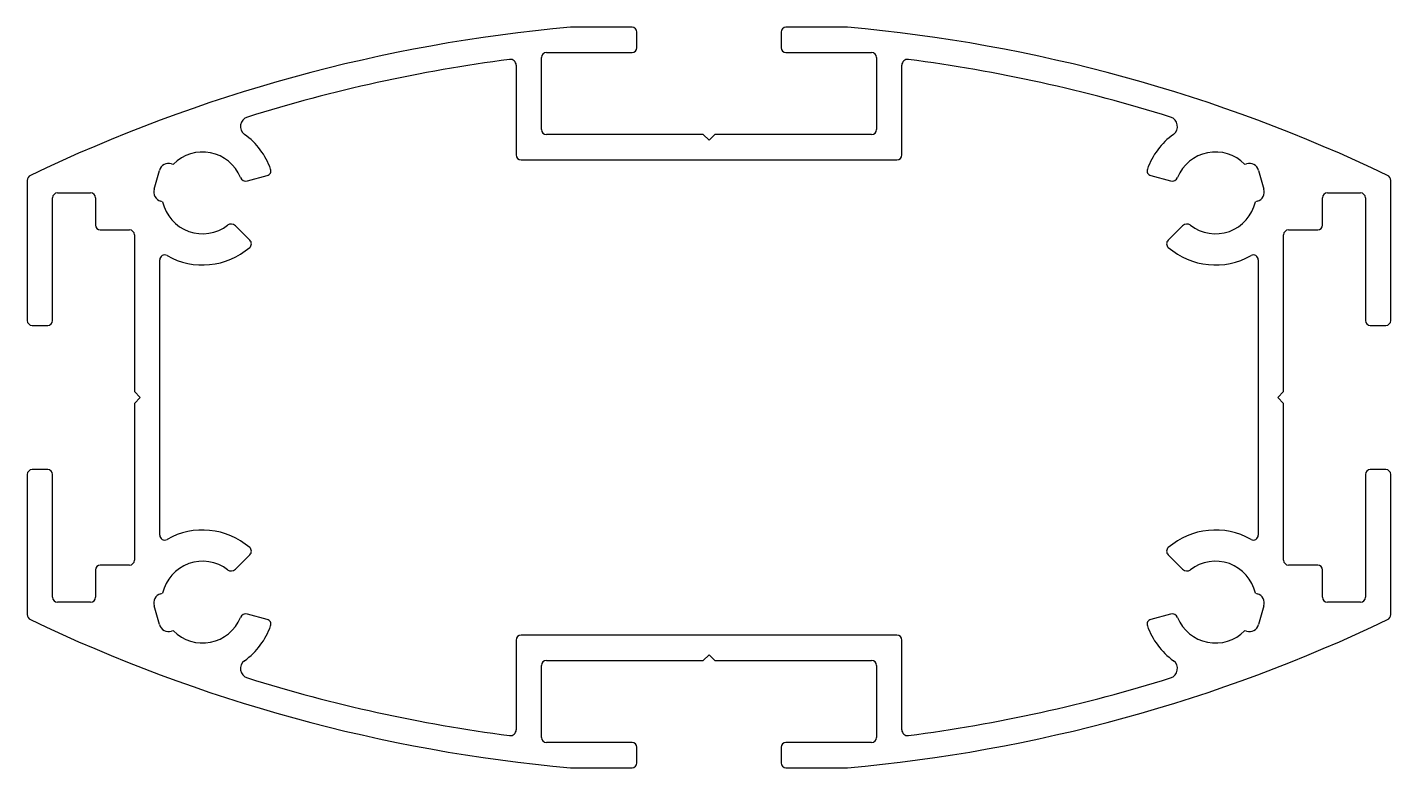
# Model space of a CAD drawing. Extents: x 2583.3 to 2653.3, y 1461.9 to 1499.9.
import ezdxf

# ---------------------------------------------------------------- set-up
doc = ezdxf.new("R2010")
doc.units = 0
doc.layers.get('0').update_dxf_attribs({"linetype": 'CONTINUOUS'})

msp = doc.modelspace()

# ---------------------------------------------------------------- linework, layer by layer
for p, q in [((2614.342, 1499.908), (2611.207, 1499.908)), ((2614.592, 1498.858), (2614.592, 1499.658)), ((2621.992, 1499.658), (2621.992, 1498.858)), ((2625.376, 1499.908), (2622.242, 1499.908)), ((2609.692, 1494.658), (2609.692, 1498.358)), ((2609.942, 1498.608), (2614.342, 1498.608)), ((2622.242, 1498.608), (2626.642, 1498.608)), ((2626.892, 1498.358), (2626.892, 1494.658)), ((2608.392, 1497.96), (2608.392, 1493.358)), ((2628.192, 1493.358), (2628.192, 1497.96)), ((2617.992, 1494.408), (2609.942, 1494.408)), ((2618.292, 1494.108), (2617.992, 1494.408)), ((2618.592, 1494.408), (2618.292, 1494.108)), ((2626.642, 1494.408), (2618.592, 1494.408)), ((2608.642, 1493.108), (2627.942, 1493.108)), ((2589.802, 1491.602), (2590.078, 1492.563)), ((2590.696, 1492.906), (2590.792, 1492.878)), ((2645.791, 1492.878), (2645.887, 1492.906)), ((2646.506, 1492.563), (2646.781, 1491.602)), ((2583.292, 1492.038), (2583.292, 1484.858)), ((2594.592, 1492.024), (2595.615, 1492.299)), ((2640.968, 1492.299), (2641.992, 1492.024)), ((2653.292, 1484.858), (2653.292, 1492.038)), ((2584.592, 1484.858), (2584.592, 1491.158)), ((2584.842, 1491.408), (2586.542, 1491.408)), ((2586.792, 1491.158), (2586.792, 1489.758)), ((2649.792, 1489.758), (2649.792, 1491.158)), ((2650.042, 1491.408), (2651.742, 1491.408)), ((2651.992, 1491.158), (2651.992, 1484.858)), ((2590.241, 1490.956), (2590.145, 1490.983)), ((2646.438, 1490.983), (2646.342, 1490.956)), ((2594.725, 1488.975), (2593.975, 1489.724)), ((2642.608, 1489.724), (2641.858, 1488.975)), ((2587.042, 1489.508), (2588.542, 1489.508)), ((2588.792, 1489.258), (2588.792, 1481.208)), ((2647.792, 1481.208), (2647.792, 1489.258)), ((2648.042, 1489.508), (2649.542, 1489.508)), ((2590.092, 1473.843), (2590.092, 1487.973)), ((2646.492, 1487.973), (2646.492, 1473.843)), ((2583.542, 1484.608), (2584.342, 1484.608)), ((2652.242, 1484.608), (2653.042, 1484.608)), ((2588.792, 1481.208), (2589.092, 1480.908)), ((2647.492, 1480.908), (2647.792, 1481.208)), ((2589.092, 1480.908), (2588.792, 1480.608)), ((2588.792, 1480.608), (2588.792, 1472.558)), ((2647.792, 1480.608), (2647.492, 1480.908)), ((2647.792, 1472.558), (2647.792, 1480.608)), ((2584.342, 1477.208), (2583.542, 1477.208)), ((2653.042, 1477.208), (2652.242, 1477.208)), ((2583.292, 1476.958), (2583.292, 1469.778)), ((2584.592, 1470.658), (2584.592, 1476.958)), ((2651.992, 1476.958), (2651.992, 1470.658)), ((2653.292, 1469.778), (2653.292, 1476.958)), ((2593.975, 1472.092), (2594.725, 1472.841)), ((2641.858, 1472.841), (2642.608, 1472.092)), ((2588.542, 1472.308), (2587.042, 1472.308)), ((2649.542, 1472.308), (2648.042, 1472.308)), ((2586.792, 1472.058), (2586.792, 1470.658)), ((2649.792, 1470.658), (2649.792, 1472.058)), ((2590.145, 1470.833), (2590.241, 1470.86)), ((2646.342, 1470.86), (2646.438, 1470.833)), ((2586.542, 1470.408), (2584.842, 1470.408)), ((2590.078, 1469.253), (2589.802, 1470.214)), ((2646.781, 1470.214), (2646.506, 1469.253)), ((2651.742, 1470.408), (2650.042, 1470.408)), ((2595.615, 1469.518), (2594.592, 1469.792)), ((2641.992, 1469.792), (2640.968, 1469.518)), ((2590.792, 1468.938), (2590.696, 1468.91)), ((2627.942, 1468.708), (2608.642, 1468.708)), ((2645.887, 1468.91), (2645.791, 1468.938)), ((2608.392, 1468.458), (2608.392, 1463.856)), ((2628.192, 1463.856), (2628.192, 1468.458)), ((2609.942, 1467.408), (2617.992, 1467.408)), ((2617.992, 1467.408), (2618.292, 1467.708)), ((2618.292, 1467.708), (2618.592, 1467.408)), ((2618.592, 1467.408), (2626.642, 1467.408)), ((2609.692, 1463.458), (2609.692, 1467.158)), ((2626.892, 1467.158), (2626.892, 1463.458)), ((2614.342, 1463.208), (2609.942, 1463.208)), ((2626.642, 1463.208), (2622.242, 1463.208)), ((2614.592, 1462.158), (2614.592, 1462.958)), ((2621.992, 1462.958), (2621.992, 1462.158)), ((2611.207, 1461.908), (2614.342, 1461.908)), ((2622.242, 1461.908), (2625.376, 1461.908))]:
    msp.add_line(p, q)
for centre, radius, start, end in [((2618.292, 1419.61), 80.611, 95.06099, 115.59891), ((2611.207, 1499.608), 0.3, 90, 95.06099), ((2614.342, 1499.658), 0.25, 0, 90), ((2622.242, 1499.658), 0.25, 90, 180), ((2625.376, 1499.608), 0.3, 84.93901, 90), ((2618.292, 1419.61), 80.611, 64.40109, 84.93901), ((2614.342, 1498.858), 0.25, 270, 0), ((2622.242, 1498.858), 0.25, 180, 270), ((2618.292, 1419.61), 79.311, 97.41732, 107.38712), ((2608.092, 1497.96), 0.3, 0, 97.41732), ((2609.942, 1498.358), 0.25, 90, 180), ((2626.642, 1498.358), 0.25, 0, 90), ((2628.492, 1497.96), 0.3, 82.58268, 180), ((2618.292, 1419.61), 79.311, 72.61288, 82.58268), ((2594.741, 1494.82), 0.5, 107.38712, 234.3297), ((2641.842, 1494.82), 0.5, 305.6703, 72.61288), ((2609.942, 1494.658), 0.25, 180, 270), ((2626.642, 1494.658), 0.25, 270, 0), ((2592.292, 1491.408), 3.7, 19.15551, 54.3297), ((2644.292, 1491.408), 3.7, 125.6703, 160.84449), ((2592.292, 1491.408), 2.1, 22.18076, 135.56311), ((2608.642, 1493.358), 0.25, 180, 270), ((2627.942, 1493.358), 0.25, 270, 0), ((2644.292, 1491.408), 2.1, 44.43689, 157.81924), ((2590.558, 1492.425), 0.5, 74, 164), ((2595.551, 1492.54), 0.25, 285, 19.15551), ((2641.033, 1492.54), 0.25, 160.84449, 255), ((2646.025, 1492.425), 0.5, 16, 106), ((2583.592, 1492.038), 0.3, 115.59891, 180), ((2594.514, 1492.314), 0.3, 202.18076, 285), ((2642.069, 1492.314), 0.3, 255, 337.81924), ((2652.992, 1492.038), 0.3, 0, 64.40109), ((2584.842, 1491.158), 0.25, 90, 180), ((2586.542, 1491.158), 0.25, 0, 90), ((2590.283, 1491.464), 0.5, 164, 254), ((2646.301, 1491.464), 0.5, 286, 16), ((2650.042, 1491.158), 0.25, 90, 180), ((2651.742, 1491.158), 0.25, 0, 90), ((2592.292, 1491.408), 2.1, 192.43689, 307.81924), ((2644.292, 1491.408), 2.1, 232.18076, 347.56311), ((2587.042, 1489.758), 0.25, 180, 270), ((2593.763, 1489.512), 0.3, 45, 127.81924), ((2642.82, 1489.512), 0.3, 52.18076, 135), ((2649.542, 1489.758), 0.25, 270, 360), ((2588.542, 1489.258), 0.25, 0, 90), ((2594.548, 1488.798), 0.25, 310.84449, 45), ((2642.035, 1488.798), 0.25, 135, 229.15551), ((2648.042, 1489.258), 0.25, 90, 180), ((2590.342, 1487.973), 0.25, 60.41785, 180), ((2592.292, 1491.408), 3.7, 240.41785, 310.84449), ((2644.292, 1491.408), 3.7, 229.15551, 299.58215), ((2646.242, 1487.973), 0.25, 0, 119.58215), ((2583.542, 1484.858), 0.25, 180, 270), ((2584.342, 1484.858), 0.25, 270, 0), ((2652.242, 1484.858), 0.25, 180, 270), ((2653.042, 1484.858), 0.25, 270, 0), ((2583.542, 1476.958), 0.25, 90, 180), ((2584.342, 1476.958), 0.25, 0, 90), ((2652.242, 1476.958), 0.25, 90, 180), ((2653.042, 1476.958), 0.25, 0, 90), ((2590.342, 1473.843), 0.25, 180, 299.58215), ((2592.292, 1470.408), 3.7, 49.15551, 119.58215), ((2644.292, 1470.408), 3.7, 60.41785, 130.84449), ((2646.242, 1473.843), 0.25, 240.41785, 360), ((2594.548, 1473.018), 0.25, 315, 49.15551), ((2642.035, 1473.018), 0.25, 130.84449, 225), ((2587.042, 1472.058), 0.25, 90, 180), ((2588.542, 1472.558), 0.25, 270, 0), ((2592.292, 1470.408), 2.1, 52.18076, 167.56311), ((2644.292, 1470.408), 2.1, 12.43689, 127.81924), ((2648.042, 1472.558), 0.25, 180, 270), ((2649.542, 1472.058), 0.25, 0, 90), ((2593.763, 1472.304), 0.3, 232.18076, 315), ((2642.82, 1472.304), 0.3, 225, 307.81924), ((2590.283, 1470.352), 0.5, 106, 196), ((2646.301, 1470.352), 0.5, 344, 74), ((2584.842, 1470.658), 0.25, 180, 270), ((2586.542, 1470.658), 0.25, 270, 0), ((2650.042, 1470.658), 0.25, 180, 270), ((2651.742, 1470.658), 0.25, 270, 0), ((2583.592, 1469.778), 0.3, 180, 244.40109), ((2618.292, 1542.206), 80.611, 244.40109, 264.93901), ((2592.292, 1470.408), 2.1, 224.43689, 337.81924), ((2594.514, 1469.502), 0.3, 75, 157.81924), ((2595.551, 1469.276), 0.25, 340.84449, 75), ((2618.292, 1542.206), 80.611, 275.06099, 295.59891), ((2641.033, 1469.276), 0.25, 105, 199.15551), ((2642.069, 1469.502), 0.3, 22.18076, 105), ((2644.292, 1470.408), 2.1, 202.18076, 315.56311), ((2652.992, 1469.778), 0.3, 295.59891, 0), ((2590.558, 1469.391), 0.5, 196, 286), ((2592.292, 1470.408), 3.7, 305.6703, 340.84449), ((2608.642, 1468.458), 0.25, 90, 180), ((2627.942, 1468.458), 0.25, 0, 90), ((2644.292, 1470.408), 3.7, 199.15551, 234.3297), ((2646.025, 1469.391), 0.5, 254, 344), ((2594.741, 1466.996), 0.5, 125.6703, 252.61288), ((2609.942, 1467.158), 0.25, 90, 180), ((2626.642, 1467.158), 0.25, 0, 90), ((2641.842, 1466.996), 0.5, 287.38712, 54.3297), ((2618.292, 1542.206), 79.311, 252.61288, 262.58268), ((2618.292, 1542.206), 79.311, 277.41732, 287.38712), ((2608.092, 1463.856), 0.3, 262.58268, 0), ((2628.492, 1463.856), 0.3, 180, 277.41732), ((2609.942, 1463.458), 0.25, 180, 270), ((2614.342, 1462.958), 0.25, 0, 90), ((2622.242, 1462.958), 0.25, 90, 180), ((2626.642, 1463.458), 0.25, 270, 0), ((2611.207, 1462.208), 0.3, 264.93901, 270), ((2614.342, 1462.158), 0.25, 270, 360), ((2622.242, 1462.158), 0.25, 180, 270), ((2625.376, 1462.208), 0.3, 270, 275.06099)]:
    msp.add_arc(centre, radius, start, end)

doc.saveas('drawing.dxf')
